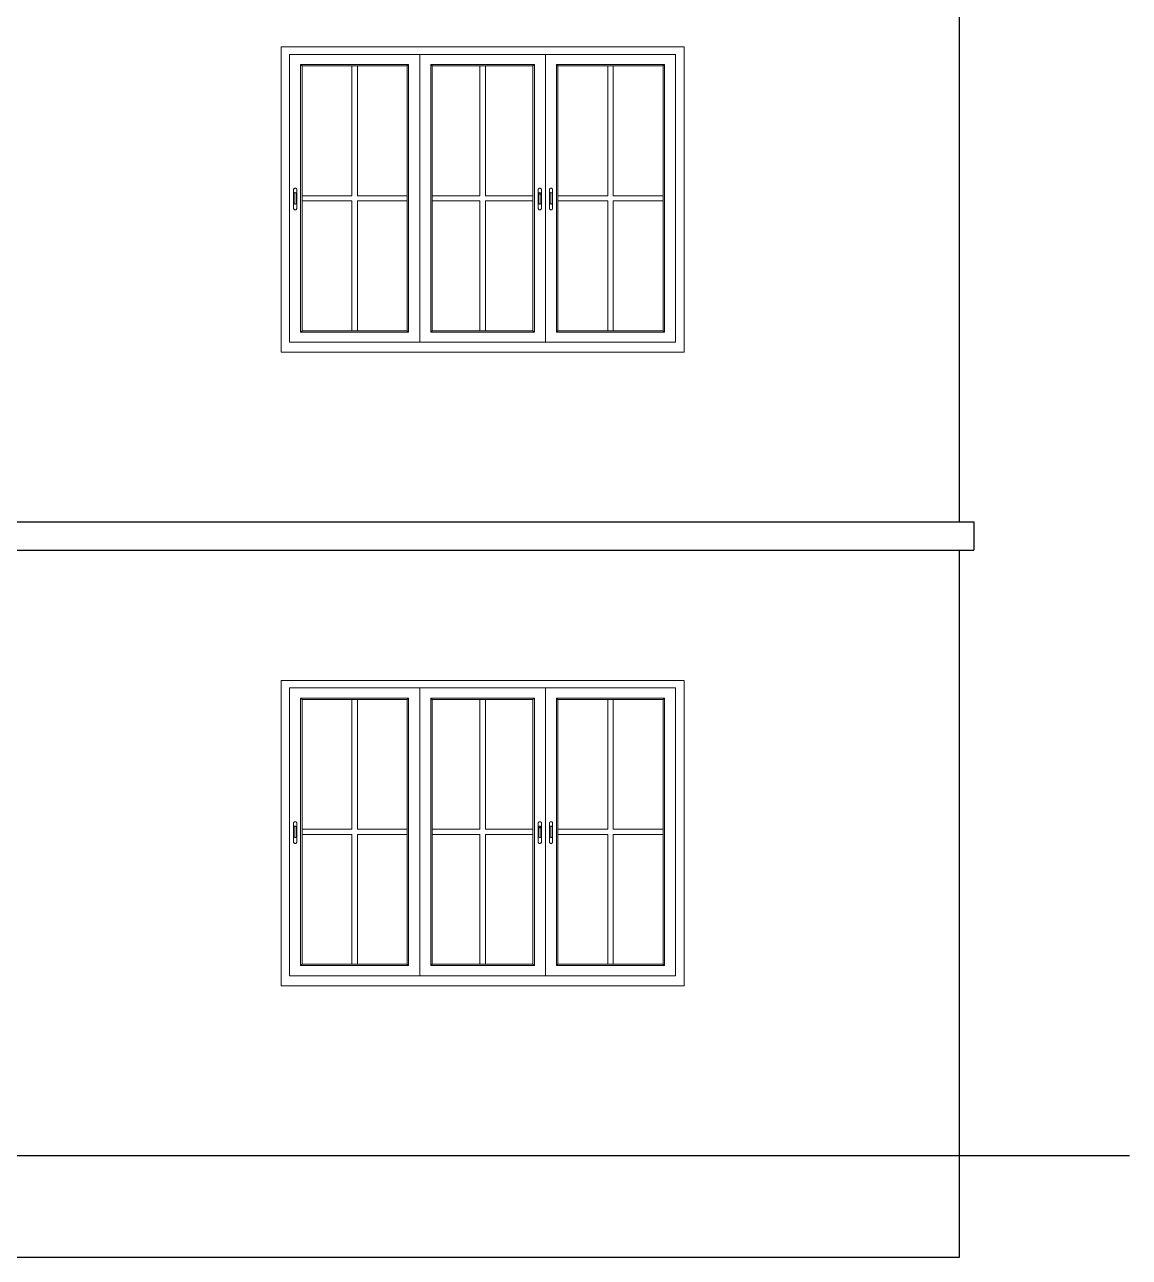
# Model space of a CAD drawing. Header units: inches. Extents: x -5142662 to -4941318, y -3361958 to -3160563.
# Drawn here: x -5005237.2 to -5005042, y -3263154.5 to -3262936.6 of the extents above; entities that cross this region are included whole.
import ezdxf

# ---------------------------------------------------------------- set-up
doc = ezdxf.new("R2010")
doc.units = ezdxf.units.IN
doc.header["$LTSCALE"] = 2
doc.header["$MEASUREMENT"] = 0
doc.layers.get('0').update_dxf_attribs({"linetype": 'CONTINUOUS'})
doc.layers.add('window', color=4, linetype='CONTINUOUS', lineweight=13)

msp = doc.modelspace()

# ---------------------------------------------------------------- linework, layer by layer
at = {"ltscale": 0.5}
for p, q in [((-5005071.99, -3263024.52), (-5005071.99, -3262917.52)), ((-5005403.71, -3263024.52), (-5005069.48, -3263024.52)), ((-5005069.48, -3263024.52), (-5005069.48, -3263029.52)), ((-5005403.71, -3263029.52), (-5005069.48, -3263029.52)), ((-5005071.99, -3263136.52), (-5005071.99, -3263029.52)), ((-5005416.01, -3263136.52), (-5005071.99, -3263136.52)), ((-5005071.99, -3263136.52), (-5005041.99, -3263136.52)), ((-5005071.99, -3263154.52), (-5005071.99, -3263136.52)), ((-5005416.01, -3263154.52), (-5005071.99, -3263154.52))]:
    msp.add_line(p, q, dxfattribs=at)
at = {"layer": 'window'}
for p, q in [((-5005191.91, -3262994.52), (-5005191.91, -3262940.52)), ((-5005120.69, -3262940.52), (-5005191.91, -3262940.52)), ((-5005190.41, -3262992.75), (-5005190.41, -3262941.86)), ((-5005122.19, -3262941.86), (-5005190.41, -3262941.86)), ((-5005167.41, -3262941.86), (-5005167.41, -3262992.75)), ((-5005145.19, -3262941.86), (-5005145.19, -3262992.75)), ((-5005122.19, -3262941.86), (-5005122.19, -3262992.75)), ((-5005120.69, -3262994.52), (-5005120.69, -3262940.52)), ((-5005188.45, -3262990.95), (-5005188.45, -3262943.65)), ((-5005188.45, -3262943.65), (-5005169.38, -3262943.65)), ((-5005188.2, -3262943.88), (-5005188.45, -3262943.65)), ((-5005188.2, -3262990.72), (-5005188.2, -3262943.88)), ((-5005169.62, -3262943.88), (-5005188.2, -3262943.88)), ((-5005179.4, -3262943.88), (-5005179.4, -3262966.85)), ((-5005178.42, -3262943.88), (-5005178.42, -3262966.85)), ((-5005169.62, -3262943.88), (-5005169.38, -3262943.65)), ((-5005169.62, -3262943.88), (-5005169.62, -3262990.72)), ((-5005169.38, -3262943.65), (-5005169.38, -3262990.95)), ((-5005147.15, -3262943.65), (-5005165.45, -3262943.65)), ((-5005165.45, -3262943.65), (-5005165.45, -3262990.95)), ((-5005165.2, -3262943.88), (-5005165.45, -3262943.65)), ((-5005165.2, -3262943.88), (-5005165.2, -3262990.72)), ((-5005165.2, -3262943.88), (-5005147.4, -3262943.88)), ((-5005156.79, -3262943.88), (-5005156.79, -3262966.85)), ((-5005155.81, -3262943.88), (-5005155.81, -3262966.85)), ((-5005147.4, -3262943.88), (-5005147.15, -3262943.65)), ((-5005147.4, -3262990.72), (-5005147.4, -3262943.88)), ((-5005147.15, -3262990.95), (-5005147.15, -3262943.65)), ((-5005143.22, -3262990.95), (-5005143.22, -3262943.65)), ((-5005143.22, -3262943.65), (-5005124.15, -3262943.65)), ((-5005142.98, -3262943.88), (-5005143.22, -3262943.65)), ((-5005142.98, -3262990.72), (-5005142.98, -3262943.88)), ((-5005124.4, -3262943.88), (-5005142.98, -3262943.88)), ((-5005134.18, -3262943.88), (-5005134.18, -3262966.85)), ((-5005133.2, -3262943.88), (-5005133.2, -3262966.85)), ((-5005124.4, -3262943.88), (-5005124.15, -3262943.65)), ((-5005124.4, -3262943.88), (-5005124.4, -3262990.72)), ((-5005124.15, -3262943.65), (-5005124.15, -3262990.95)), ((-5005189.69, -3262965.73), (-5005189.67, -3262965.67)), ((-5005189.69, -3262965.73), (-5005189.68, -3262965.7)), ((-5005189.69, -3262969.12), (-5005189.69, -3262965.73)), ((-5005189.68, -3262965.7), (-5005189.67, -3262965.67)), ((-5005189.67, -3262965.67), (-5005189.66, -3262965.63)), ((-5005189.66, -3262965.63), (-5005189.64, -3262965.6)), ((-5005189.61, -3262965.58), (-5005189.64, -3262965.6)), ((-5005189.58, -3262965.55), (-5005189.61, -3262965.58)), ((-5005189.58, -3262965.55), (-5005189.54, -3262965.54)), ((-5005189.5, -3262965.52), (-5005189.54, -3262965.54)), ((-5005189.46, -3262965.52), (-5005189.5, -3262965.52)), ((-5005189.42, -3262965.51), (-5005189.46, -3262965.52)), ((-5005189.38, -3262965.52), (-5005189.42, -3262965.51)), ((-5005189.38, -3262965.52), (-5005189.33, -3262965.52)), ((-5005189.33, -3262965.52), (-5005189.3, -3262965.54)), ((-5005189.3, -3262965.54), (-5005189.26, -3262965.55)), ((-5005189.26, -3262965.55), (-5005189.23, -3262965.58)), ((-5005189.23, -3262965.58), (-5005189.2, -3262965.6)), ((-5005189.18, -3262965.63), (-5005189.2, -3262965.6)), ((-5005189.16, -3262965.67), (-5005189.18, -3262965.63)), ((-5005189.15, -3262965.7), (-5005189.16, -3262965.67)), ((-5005189.15, -3262965.7), (-5005189.15, -3262965.73)), ((-5005189.15, -3262965.73), (-5005189.15, -3262969.12)), ((-5005146.44, -3262965.67), (-5005146.45, -3262965.7)), ((-5005146.45, -3262965.7), (-5005146.45, -3262965.73)), ((-5005146.45, -3262965.73), (-5005146.45, -3262969.12)), ((-5005146.42, -3262965.63), (-5005146.44, -3262965.67)), ((-5005146.4, -3262965.6), (-5005146.42, -3262965.63)), ((-5005146.37, -3262965.58), (-5005146.4, -3262965.6)), ((-5005146.34, -3262965.55), (-5005146.37, -3262965.58)), ((-5005146.3, -3262965.54), (-5005146.34, -3262965.55)), ((-5005146.27, -3262965.52), (-5005146.3, -3262965.54)), ((-5005146.22, -3262965.52), (-5005146.27, -3262965.52)), ((-5005146.18, -3262965.51), (-5005146.22, -3262965.52)), ((-5005146.14, -3262965.52), (-5005146.18, -3262965.51)), ((-5005146.1, -3262965.52), (-5005146.14, -3262965.52)), ((-5005146.06, -3262965.54), (-5005146.1, -3262965.52)), ((-5005146.02, -3262965.55), (-5005146.06, -3262965.54)), ((-5005145.99, -3262965.58), (-5005146.02, -3262965.55)), ((-5005145.96, -3262965.6), (-5005145.99, -3262965.58)), ((-5005145.94, -3262965.63), (-5005145.96, -3262965.6)), ((-5005145.93, -3262965.67), (-5005145.94, -3262965.63)), ((-5005145.92, -3262965.7), (-5005145.93, -3262965.67)), ((-5005145.91, -3262965.73), (-5005145.93, -3262965.67)), ((-5005145.91, -3262965.73), (-5005145.92, -3262965.7)), ((-5005145.91, -3262969.12), (-5005145.91, -3262965.73)), ((-5005144.46, -3262965.7), (-5005144.45, -3262965.67)), ((-5005144.46, -3262965.73), (-5005144.45, -3262965.67)), ((-5005144.46, -3262965.73), (-5005144.46, -3262965.7)), ((-5005144.46, -3262969.12), (-5005144.46, -3262965.73)), ((-5005144.45, -3262965.67), (-5005144.43, -3262965.63)), ((-5005144.43, -3262965.63), (-5005144.41, -3262965.6)), ((-5005144.38, -3262965.58), (-5005144.41, -3262965.6)), ((-5005144.35, -3262965.55), (-5005144.38, -3262965.58)), ((-5005144.35, -3262965.55), (-5005144.31, -3262965.54)), ((-5005144.27, -3262965.52), (-5005144.31, -3262965.54)), ((-5005144.23, -3262965.52), (-5005144.27, -3262965.52)), ((-5005144.19, -3262965.51), (-5005144.23, -3262965.52)), ((-5005144.15, -3262965.52), (-5005144.19, -3262965.51)), ((-5005144.15, -3262965.52), (-5005144.11, -3262965.52)), ((-5005144.11, -3262965.52), (-5005144.07, -3262965.54)), ((-5005144.07, -3262965.54), (-5005144.03, -3262965.55)), ((-5005144.03, -3262965.55), (-5005144, -3262965.58)), ((-5005144, -3262965.58), (-5005143.97, -3262965.6)), ((-5005143.95, -3262965.63), (-5005143.97, -3262965.6)), ((-5005143.93, -3262965.67), (-5005143.95, -3262965.63)), ((-5005143.92, -3262965.7), (-5005143.93, -3262965.67)), ((-5005143.92, -3262965.7), (-5005143.92, -3262965.73)), ((-5005143.92, -3262965.73), (-5005143.92, -3262969.12)), ((-5005189.59, -3262966.41), (-5005189.6, -3262966.43)), ((-5005189.6, -3262966.43), (-5005189.6, -3262966.45)), ((-5005189.6, -3262966.45), (-5005189.6, -3262968.16)), ((-5005189.6, -3262968.18), (-5005189.6, -3262968.16)), ((-5005189.59, -3262968.2), (-5005189.6, -3262968.18)), ((-5005189.58, -3262966.38), (-5005189.59, -3262966.41)), ((-5005189.58, -3262968.23), (-5005189.59, -3262968.2)), ((-5005189.56, -3262966.36), (-5005189.58, -3262966.38)), ((-5005189.56, -3262968.25), (-5005189.58, -3262968.23)), ((-5005189.55, -3262966.35), (-5005189.56, -3262966.36)), ((-5005189.55, -3262968.26), (-5005189.56, -3262968.25)), ((-5005189.52, -3262966.33), (-5005189.55, -3262966.35)), ((-5005189.52, -3262968.28), (-5005189.55, -3262968.26)), ((-5005189.5, -3262966.32), (-5005189.52, -3262966.33)), ((-5005189.5, -3262968.29), (-5005189.52, -3262968.28)), ((-5005189.47, -3262966.31), (-5005189.5, -3262966.32)), ((-5005189.47, -3262968.3), (-5005189.5, -3262968.29)), ((-5005189.45, -3262966.31), (-5005189.47, -3262966.31)), ((-5005189.45, -3262968.31), (-5005189.47, -3262968.3)), ((-5005189.42, -3262966.3), (-5005189.45, -3262966.31)), ((-5005189.42, -3262968.31), (-5005189.45, -3262968.31)), ((-5005189.39, -3262966.31), (-5005189.42, -3262966.3)), ((-5005189.39, -3262968.31), (-5005189.42, -3262968.31)), ((-5005189.36, -3262966.31), (-5005189.39, -3262966.31)), ((-5005189.36, -3262968.3), (-5005189.39, -3262968.31)), ((-5005189.34, -3262966.32), (-5005189.36, -3262966.31)), ((-5005189.34, -3262968.29), (-5005189.36, -3262968.3)), ((-5005189.31, -3262966.33), (-5005189.34, -3262966.32)), ((-5005189.31, -3262968.28), (-5005189.34, -3262968.29)), ((-5005189.29, -3262966.35), (-5005189.31, -3262966.33)), ((-5005189.29, -3262968.26), (-5005189.31, -3262968.28)), ((-5005189.27, -3262966.36), (-5005189.29, -3262966.35)), ((-5005189.27, -3262968.25), (-5005189.29, -3262968.26)), ((-5005189.26, -3262966.38), (-5005189.27, -3262966.36)), ((-5005189.26, -3262968.23), (-5005189.27, -3262968.25)), ((-5005189.25, -3262966.41), (-5005189.26, -3262966.38)), ((-5005189.25, -3262968.2), (-5005189.26, -3262968.23)), ((-5005189.24, -3262966.43), (-5005189.25, -3262966.41)), ((-5005189.24, -3262968.18), (-5005189.25, -3262968.2)), ((-5005189.24, -3262966.45), (-5005189.24, -3262966.43)), ((-5005189.24, -3262968.16), (-5005189.24, -3262966.45)), ((-5005189.24, -3262968.16), (-5005189.24, -3262968.18)), ((-5005188.2, -3262966.85), (-5005179.4, -3262966.85)), ((-5005188.2, -3262967.75), (-5005179.4, -3262967.75)), ((-5005179.4, -3262967.75), (-5005179.4, -3262990.72)), ((-5005178.42, -3262966.85), (-5005169.62, -3262966.85)), ((-5005178.42, -3262967.75), (-5005169.62, -3262967.75)), ((-5005178.42, -3262967.75), (-5005178.42, -3262990.72)), ((-5005156.79, -3262966.85), (-5005165.2, -3262966.85)), ((-5005156.79, -3262967.75), (-5005165.2, -3262967.75)), ((-5005156.79, -3262967.75), (-5005156.79, -3262990.72)), ((-5005147.4, -3262966.85), (-5005155.81, -3262966.85)), ((-5005155.81, -3262967.75), (-5005155.81, -3262990.72)), ((-5005147.4, -3262967.75), (-5005155.81, -3262967.75)), ((-5005146.36, -3262966.43), (-5005146.35, -3262966.41)), ((-5005146.36, -3262966.45), (-5005146.36, -3262966.43)), ((-5005146.36, -3262966.7), (-5005146.36, -3262966.45)), ((-5005146.36, -3262966.68), (-5005146.35, -3262966.65)), ((-5005146.36, -3262966.7), (-5005146.36, -3262966.68)), ((-5005146.36, -3262968.16), (-5005146.36, -3262966.7)), ((-5005146.36, -3262968.16), (-5005146.36, -3262968.18)), ((-5005146.36, -3262968.18), (-5005146.35, -3262968.2)), ((-5005146.35, -3262966.41), (-5005146.34, -3262966.38)), ((-5005146.35, -3262966.65), (-5005146.34, -3262966.63)), ((-5005146.35, -3262968.2), (-5005146.34, -3262968.23)), ((-5005146.34, -3262966.38), (-5005146.33, -3262966.36)), ((-5005146.34, -3262966.63), (-5005146.33, -3262966.61)), ((-5005146.34, -3262968.23), (-5005146.33, -3262968.25)), ((-5005146.33, -3262966.36), (-5005146.31, -3262966.35)), ((-5005146.33, -3262966.61), (-5005146.31, -3262966.6)), ((-5005146.33, -3262968.25), (-5005146.31, -3262968.26)), ((-5005146.31, -3262966.35), (-5005146.29, -3262966.33)), ((-5005146.31, -3262966.6), (-5005146.29, -3262966.58)), ((-5005146.31, -3262968.26), (-5005146.29, -3262968.28)), ((-5005146.29, -3262966.33), (-5005146.26, -3262966.32)), ((-5005146.29, -3262966.58), (-5005146.26, -3262966.57)), ((-5005146.29, -3262968.28), (-5005146.26, -3262968.29)), ((-5005146.26, -3262966.32), (-5005146.24, -3262966.31)), ((-5005146.26, -3262966.57), (-5005146.24, -3262966.56)), ((-5005146.26, -3262968.29), (-5005146.24, -3262968.3)), ((-5005146.24, -3262966.31), (-5005146.21, -3262966.31)), ((-5005146.24, -3262966.56), (-5005146.21, -3262966.55)), ((-5005146.24, -3262968.3), (-5005146.21, -3262968.31)), ((-5005146.21, -3262966.31), (-5005146.18, -3262966.3)), ((-5005146.21, -3262966.55), (-5005146.18, -3262966.55)), ((-5005146.21, -3262968.31), (-5005146.18, -3262968.31)), ((-5005146.18, -3262966.3), (-5005146.15, -3262966.31)), ((-5005146.18, -3262966.55), (-5005146.15, -3262966.55)), ((-5005146.18, -3262968.31), (-5005146.15, -3262968.31)), ((-5005146.15, -3262966.31), (-5005146.13, -3262966.31)), ((-5005146.15, -3262966.55), (-5005146.13, -3262966.56)), ((-5005146.15, -3262968.31), (-5005146.13, -3262968.3)), ((-5005146.13, -3262966.31), (-5005146.1, -3262966.32)), ((-5005146.13, -3262966.56), (-5005146.1, -3262966.57)), ((-5005146.13, -3262968.3), (-5005146.1, -3262968.29)), ((-5005146.1, -3262966.32), (-5005146.08, -3262966.33)), ((-5005146.1, -3262966.57), (-5005146.08, -3262966.58)), ((-5005146.1, -3262968.29), (-5005146.08, -3262968.28)), ((-5005146.08, -3262966.33), (-5005146.05, -3262966.35)), ((-5005146.08, -3262966.58), (-5005146.05, -3262966.6)), ((-5005146.08, -3262968.28), (-5005146.05, -3262968.26)), ((-5005146.05, -3262966.35), (-5005146.04, -3262966.36)), ((-5005146.05, -3262966.6), (-5005146.04, -3262966.61)), ((-5005146.05, -3262968.26), (-5005146.04, -3262968.25)), ((-5005146.04, -3262966.36), (-5005146.02, -3262966.38)), ((-5005146.04, -3262966.61), (-5005146.02, -3262966.63)), ((-5005146.04, -3262968.25), (-5005146.02, -3262968.23)), ((-5005146.02, -3262966.38), (-5005146.01, -3262966.41)), ((-5005146.02, -3262966.63), (-5005146.01, -3262966.65)), ((-5005146.02, -3262968.23), (-5005146.01, -3262968.2)), ((-5005146.01, -3262966.41), (-5005146, -3262966.43)), ((-5005146.01, -3262966.65), (-5005146, -3262966.68)), ((-5005146.01, -3262968.2), (-5005146, -3262968.18)), ((-5005146, -3262966.43), (-5005146, -3262966.45)), ((-5005146, -3262968.16), (-5005146, -3262966.45)), ((-5005146, -3262966.68), (-5005146, -3262966.7)), ((-5005146, -3262968.18), (-5005146, -3262968.16)), ((-5005144.36, -3262966.41), (-5005144.37, -3262966.43)), ((-5005144.37, -3262966.43), (-5005144.37, -3262966.45)), ((-5005144.37, -3262966.45), (-5005144.37, -3262968.16)), ((-5005144.37, -3262968.18), (-5005144.37, -3262968.16)), ((-5005144.36, -3262968.2), (-5005144.37, -3262968.18)), ((-5005144.35, -3262966.38), (-5005144.36, -3262966.41)), ((-5005144.35, -3262968.23), (-5005144.36, -3262968.2)), ((-5005144.34, -3262966.36), (-5005144.35, -3262966.38)), ((-5005144.34, -3262968.25), (-5005144.35, -3262968.23)), ((-5005144.32, -3262966.35), (-5005144.34, -3262966.36)), ((-5005144.32, -3262968.26), (-5005144.34, -3262968.25)), ((-5005144.3, -3262966.33), (-5005144.32, -3262966.35)), ((-5005144.3, -3262968.28), (-5005144.32, -3262968.26)), ((-5005144.27, -3262966.32), (-5005144.3, -3262966.33)), ((-5005144.27, -3262968.29), (-5005144.3, -3262968.28)), ((-5005144.25, -3262966.31), (-5005144.27, -3262966.32)), ((-5005144.25, -3262968.3), (-5005144.27, -3262968.29)), ((-5005144.22, -3262966.31), (-5005144.25, -3262966.31)), ((-5005144.22, -3262968.31), (-5005144.25, -3262968.3)), ((-5005144.19, -3262966.3), (-5005144.22, -3262966.31)), ((-5005144.19, -3262968.31), (-5005144.22, -3262968.31)), ((-5005144.16, -3262966.31), (-5005144.19, -3262966.3)), ((-5005144.16, -3262968.31), (-5005144.19, -3262968.31)), ((-5005144.14, -3262966.31), (-5005144.16, -3262966.31)), ((-5005144.14, -3262968.3), (-5005144.16, -3262968.31)), ((-5005144.11, -3262966.32), (-5005144.14, -3262966.31)), ((-5005144.11, -3262968.29), (-5005144.14, -3262968.3)), ((-5005144.08, -3262966.33), (-5005144.11, -3262966.32)), ((-5005144.08, -3262968.28), (-5005144.11, -3262968.29)), ((-5005144.06, -3262966.35), (-5005144.08, -3262966.33)), ((-5005144.06, -3262968.26), (-5005144.08, -3262968.28)), ((-5005144.04, -3262966.36), (-5005144.06, -3262966.35)), ((-5005144.04, -3262968.25), (-5005144.06, -3262968.26)), ((-5005144.03, -3262966.38), (-5005144.04, -3262966.36)), ((-5005144.03, -3262968.23), (-5005144.04, -3262968.25)), ((-5005144.02, -3262966.41), (-5005144.03, -3262966.38)), ((-5005144.02, -3262968.2), (-5005144.03, -3262968.23)), ((-5005144.01, -3262966.43), (-5005144.02, -3262966.41)), ((-5005144.01, -3262968.18), (-5005144.02, -3262968.2)), ((-5005144.01, -3262966.45), (-5005144.01, -3262966.43)), ((-5005144.01, -3262968.16), (-5005144.01, -3262966.45)), ((-5005144.01, -3262968.16), (-5005144.01, -3262968.18)), ((-5005142.98, -3262966.85), (-5005134.18, -3262966.85)), ((-5005142.98, -3262967.75), (-5005134.18, -3262967.75)), ((-5005134.18, -3262967.75), (-5005134.18, -3262990.72)), ((-5005133.2, -3262966.85), (-5005124.4, -3262966.85)), ((-5005133.2, -3262967.75), (-5005124.4, -3262967.75)), ((-5005133.2, -3262967.75), (-5005133.2, -3262990.72)), ((-5005189.68, -3262969.16), (-5005189.69, -3262969.12)), ((-5005189.67, -3262969.19), (-5005189.68, -3262969.16)), ((-5005189.67, -3262969.19), (-5005189.66, -3262969.23)), ((-5005189.66, -3262969.23), (-5005189.64, -3262969.25)), ((-5005189.64, -3262969.25), (-5005189.61, -3262969.28)), ((-5005189.58, -3262969.3), (-5005189.61, -3262969.28)), ((-5005189.54, -3262969.32), (-5005189.58, -3262969.3)), ((-5005189.54, -3262969.32), (-5005189.5, -3262969.34)), ((-5005189.46, -3262969.34), (-5005189.5, -3262969.34)), ((-5005189.42, -3262969.35), (-5005189.46, -3262969.34)), ((-5005189.42, -3262969.35), (-5005189.38, -3262969.34)), ((-5005189.38, -3262969.34), (-5005189.33, -3262969.34)), ((-5005189.3, -3262969.32), (-5005189.33, -3262969.34)), ((-5005189.26, -3262969.3), (-5005189.3, -3262969.32)), ((-5005189.26, -3262969.3), (-5005189.23, -3262969.28)), ((-5005189.23, -3262969.28), (-5005189.2, -3262969.25)), ((-5005189.2, -3262969.25), (-5005189.18, -3262969.23)), ((-5005189.16, -3262969.19), (-5005189.18, -3262969.23)), ((-5005189.15, -3262969.12), (-5005189.16, -3262969.19)), ((-5005189.15, -3262969.16), (-5005189.16, -3262969.19)), ((-5005189.15, -3262969.16), (-5005189.15, -3262969.12)), ((-5005146.45, -3262969.16), (-5005146.45, -3262969.12)), ((-5005146.45, -3262969.12), (-5005146.44, -3262969.19)), ((-5005146.45, -3262969.16), (-5005146.44, -3262969.19)), ((-5005146.44, -3262969.19), (-5005146.42, -3262969.23)), ((-5005146.42, -3262969.23), (-5005146.4, -3262969.25)), ((-5005146.4, -3262969.25), (-5005146.37, -3262969.28)), ((-5005146.37, -3262969.28), (-5005146.34, -3262969.3)), ((-5005146.34, -3262969.3), (-5005146.3, -3262969.32)), ((-5005146.3, -3262969.32), (-5005146.27, -3262969.34)), ((-5005146.27, -3262969.34), (-5005146.22, -3262969.34)), ((-5005146.22, -3262969.34), (-5005146.18, -3262969.35)), ((-5005146.18, -3262969.35), (-5005146.14, -3262969.34)), ((-5005146.14, -3262969.34), (-5005146.1, -3262969.34)), ((-5005146.1, -3262969.34), (-5005146.06, -3262969.32)), ((-5005146.06, -3262969.32), (-5005146.02, -3262969.3)), ((-5005146.02, -3262969.3), (-5005145.99, -3262969.28)), ((-5005145.99, -3262969.28), (-5005145.96, -3262969.25)), ((-5005145.96, -3262969.25), (-5005145.94, -3262969.23)), ((-5005145.94, -3262969.23), (-5005145.93, -3262969.19)), ((-5005145.93, -3262969.19), (-5005145.92, -3262969.16)), ((-5005145.92, -3262969.16), (-5005145.91, -3262969.12)), ((-5005144.46, -3262969.16), (-5005144.46, -3262969.12)), ((-5005144.45, -3262969.19), (-5005144.46, -3262969.16)), ((-5005144.45, -3262969.19), (-5005144.43, -3262969.23)), ((-5005144.43, -3262969.23), (-5005144.41, -3262969.25)), ((-5005144.41, -3262969.25), (-5005144.38, -3262969.28)), ((-5005144.35, -3262969.3), (-5005144.38, -3262969.28)), ((-5005144.31, -3262969.32), (-5005144.35, -3262969.3)), ((-5005144.31, -3262969.32), (-5005144.27, -3262969.34)), ((-5005144.23, -3262969.34), (-5005144.27, -3262969.34)), ((-5005144.19, -3262969.35), (-5005144.23, -3262969.34)), ((-5005144.19, -3262969.35), (-5005144.15, -3262969.34)), ((-5005144.15, -3262969.34), (-5005144.11, -3262969.34)), ((-5005144.07, -3262969.32), (-5005144.11, -3262969.34)), ((-5005144.03, -3262969.3), (-5005144.07, -3262969.32)), ((-5005144.03, -3262969.3), (-5005144, -3262969.28)), ((-5005144, -3262969.28), (-5005143.97, -3262969.25)), ((-5005143.97, -3262969.25), (-5005143.95, -3262969.23)), ((-5005143.93, -3262969.19), (-5005143.95, -3262969.23)), ((-5005143.92, -3262969.12), (-5005143.93, -3262969.19)), ((-5005143.92, -3262969.16), (-5005143.93, -3262969.19)), ((-5005143.92, -3262969.16), (-5005143.92, -3262969.12)), ((-5005188.45, -3262990.95), (-5005188.2, -3262990.72)), ((-5005169.38, -3262990.95), (-5005188.45, -3262990.95)), ((-5005169.62, -3262990.72), (-5005188.2, -3262990.72)), ((-5005169.62, -3262990.72), (-5005169.38, -3262990.95)), ((-5005165.2, -3262990.72), (-5005165.45, -3262990.95)), ((-5005165.45, -3262990.95), (-5005147.15, -3262990.95)), ((-5005165.2, -3262990.72), (-5005147.4, -3262990.72)), ((-5005147.15, -3262990.95), (-5005147.4, -3262990.72)), ((-5005143.22, -3262990.95), (-5005142.98, -3262990.72)), ((-5005124.15, -3262990.95), (-5005143.22, -3262990.95)), ((-5005124.4, -3262990.72), (-5005142.98, -3262990.72)), ((-5005124.4, -3262990.72), (-5005124.15, -3262990.95)), ((-5005120.69, -3262994.52), (-5005191.91, -3262994.52)), ((-5005190.41, -3262992.75), (-5005167.41, -3262992.75)), ((-5005145.19, -3262992.75), (-5005167.41, -3262992.75)), ((-5005145.19, -3262992.75), (-5005122.19, -3262992.75)), ((-5005191.91, -3263106.52), (-5005191.91, -3263052.52)), ((-5005120.69, -3263052.52), (-5005191.91, -3263052.52)), ((-5005120.69, -3263106.52), (-5005120.69, -3263052.52)), ((-5005190.41, -3263104.75), (-5005190.41, -3263053.86)), ((-5005122.19, -3263053.86), (-5005190.41, -3263053.86)), ((-5005167.41, -3263053.86), (-5005167.41, -3263104.75)), ((-5005145.19, -3263053.86), (-5005145.19, -3263104.75)), ((-5005122.19, -3263053.86), (-5005122.19, -3263104.75)), ((-5005188.45, -3263102.95), (-5005188.45, -3263055.65)), ((-5005188.45, -3263055.65), (-5005169.38, -3263055.65)), ((-5005188.2, -3263055.88), (-5005188.45, -3263055.65)), ((-5005188.2, -3263102.72), (-5005188.2, -3263055.88)), ((-5005169.62, -3263055.88), (-5005188.2, -3263055.88)), ((-5005179.4, -3263055.88), (-5005179.4, -3263078.85)), ((-5005178.42, -3263055.88), (-5005178.42, -3263078.85)), ((-5005169.62, -3263055.88), (-5005169.38, -3263055.65)), ((-5005169.62, -3263055.88), (-5005169.62, -3263102.72)), ((-5005169.38, -3263055.65), (-5005169.38, -3263102.95)), ((-5005147.15, -3263055.65), (-5005165.45, -3263055.65)), ((-5005165.45, -3263055.65), (-5005165.45, -3263102.95)), ((-5005165.2, -3263055.88), (-5005165.45, -3263055.65)), ((-5005165.2, -3263055.88), (-5005165.2, -3263102.72)), ((-5005165.2, -3263055.88), (-5005147.4, -3263055.88)), ((-5005156.79, -3263055.88), (-5005156.79, -3263078.85)), ((-5005155.81, -3263055.88), (-5005155.81, -3263078.85)), ((-5005147.4, -3263055.88), (-5005147.15, -3263055.65)), ((-5005147.4, -3263102.72), (-5005147.4, -3263055.88)), ((-5005147.15, -3263102.95), (-5005147.15, -3263055.65)), ((-5005143.22, -3263102.95), (-5005143.22, -3263055.65)), ((-5005143.22, -3263055.65), (-5005124.15, -3263055.65)), ((-5005142.98, -3263055.88), (-5005143.22, -3263055.65)), ((-5005142.98, -3263102.72), (-5005142.98, -3263055.88)), ((-5005124.4, -3263055.88), (-5005142.98, -3263055.88)), ((-5005134.18, -3263055.88), (-5005134.18, -3263078.85)), ((-5005133.2, -3263055.88), (-5005133.2, -3263078.85)), ((-5005124.4, -3263055.88), (-5005124.15, -3263055.65)), ((-5005124.4, -3263055.88), (-5005124.4, -3263102.72)), ((-5005124.15, -3263055.65), (-5005124.15, -3263102.95)), ((-5005189.69, -3263077.73), (-5005189.67, -3263077.67)), ((-5005189.69, -3263077.73), (-5005189.68, -3263077.7)), ((-5005189.69, -3263081.12), (-5005189.69, -3263077.73)), ((-5005189.68, -3263077.7), (-5005189.67, -3263077.67)), ((-5005189.67, -3263077.67), (-5005189.66, -3263077.63)), ((-5005189.66, -3263077.63), (-5005189.64, -3263077.6)), ((-5005189.61, -3263077.58), (-5005189.64, -3263077.6)), ((-5005189.58, -3263077.55), (-5005189.61, -3263077.58)), ((-5005189.59, -3263078.41), (-5005189.6, -3263078.43)), ((-5005189.6, -3263078.43), (-5005189.6, -3263078.45)), ((-5005189.6, -3263078.45), (-5005189.6, -3263080.16)), ((-5005189.58, -3263078.38), (-5005189.59, -3263078.41)), ((-5005189.58, -3263077.55), (-5005189.54, -3263077.54)), ((-5005189.56, -3263078.36), (-5005189.58, -3263078.38)), ((-5005189.55, -3263078.35), (-5005189.56, -3263078.36)), ((-5005189.52, -3263078.33), (-5005189.55, -3263078.35)), ((-5005189.5, -3263077.52), (-5005189.54, -3263077.54)), ((-5005189.5, -3263078.32), (-5005189.52, -3263078.33)), ((-5005189.46, -3263077.52), (-5005189.5, -3263077.52)), ((-5005189.47, -3263078.31), (-5005189.5, -3263078.32)), ((-5005189.45, -3263078.31), (-5005189.47, -3263078.31)), ((-5005189.42, -3263077.51), (-5005189.46, -3263077.52)), ((-5005189.42, -3263078.3), (-5005189.45, -3263078.31)), ((-5005189.38, -3263077.52), (-5005189.42, -3263077.51)), ((-5005189.39, -3263078.31), (-5005189.42, -3263078.3)), ((-5005189.36, -3263078.31), (-5005189.39, -3263078.31)), ((-5005189.38, -3263077.52), (-5005189.33, -3263077.52)), ((-5005189.34, -3263078.32), (-5005189.36, -3263078.31)), ((-5005189.31, -3263078.33), (-5005189.34, -3263078.32)), ((-5005189.33, -3263077.52), (-5005189.3, -3263077.54)), ((-5005189.29, -3263078.35), (-5005189.31, -3263078.33)), ((-5005189.3, -3263077.54), (-5005189.26, -3263077.55)), ((-5005189.27, -3263078.36), (-5005189.29, -3263078.35)), ((-5005189.26, -3263078.38), (-5005189.27, -3263078.36)), ((-5005189.26, -3263077.55), (-5005189.23, -3263077.58)), ((-5005189.25, -3263078.41), (-5005189.26, -3263078.38)), ((-5005189.24, -3263078.43), (-5005189.25, -3263078.41)), ((-5005189.24, -3263078.45), (-5005189.24, -3263078.43)), ((-5005189.24, -3263080.16), (-5005189.24, -3263078.45)), ((-5005189.23, -3263077.58), (-5005189.2, -3263077.6)), ((-5005189.18, -3263077.63), (-5005189.2, -3263077.6)), ((-5005189.16, -3263077.67), (-5005189.18, -3263077.63)), ((-5005189.15, -3263077.7), (-5005189.16, -3263077.67)), ((-5005189.15, -3263077.7), (-5005189.15, -3263077.73)), ((-5005189.15, -3263077.73), (-5005189.15, -3263081.12)), ((-5005188.2, -3263078.85), (-5005179.4, -3263078.85)), ((-5005178.42, -3263078.85), (-5005169.62, -3263078.85)), ((-5005156.79, -3263078.85), (-5005165.2, -3263078.85)), ((-5005147.4, -3263078.85), (-5005155.81, -3263078.85)), ((-5005146.44, -3263077.67), (-5005146.45, -3263077.7)), ((-5005146.45, -3263077.7), (-5005146.45, -3263077.73)), ((-5005146.45, -3263077.73), (-5005146.45, -3263081.12)), ((-5005146.42, -3263077.63), (-5005146.44, -3263077.67)), ((-5005146.4, -3263077.6), (-5005146.42, -3263077.63)), ((-5005146.37, -3263077.58), (-5005146.4, -3263077.6)), ((-5005146.34, -3263077.55), (-5005146.37, -3263077.58)), ((-5005146.36, -3263078.43), (-5005146.35, -3263078.41)), ((-5005146.36, -3263078.45), (-5005146.36, -3263078.43)), ((-5005146.36, -3263078.7), (-5005146.36, -3263078.45)), ((-5005146.36, -3263078.68), (-5005146.35, -3263078.65)), ((-5005146.36, -3263078.7), (-5005146.36, -3263078.68)), ((-5005146.36, -3263080.16), (-5005146.36, -3263078.7)), ((-5005146.35, -3263078.41), (-5005146.34, -3263078.38)), ((-5005146.35, -3263078.65), (-5005146.34, -3263078.63)), ((-5005146.3, -3263077.54), (-5005146.34, -3263077.55)), ((-5005146.34, -3263078.38), (-5005146.33, -3263078.36)), ((-5005146.34, -3263078.63), (-5005146.33, -3263078.61)), ((-5005146.33, -3263078.36), (-5005146.31, -3263078.35)), ((-5005146.33, -3263078.61), (-5005146.31, -3263078.6)), ((-5005146.31, -3263078.35), (-5005146.29, -3263078.33)), ((-5005146.31, -3263078.6), (-5005146.29, -3263078.58)), ((-5005146.27, -3263077.52), (-5005146.3, -3263077.54)), ((-5005146.29, -3263078.33), (-5005146.26, -3263078.32)), ((-5005146.29, -3263078.58), (-5005146.26, -3263078.57)), ((-5005146.22, -3263077.52), (-5005146.27, -3263077.52)), ((-5005146.26, -3263078.32), (-5005146.24, -3263078.31)), ((-5005146.26, -3263078.57), (-5005146.24, -3263078.56)), ((-5005146.24, -3263078.31), (-5005146.21, -3263078.31)), ((-5005146.24, -3263078.56), (-5005146.21, -3263078.55)), ((-5005146.18, -3263077.51), (-5005146.22, -3263077.52)), ((-5005146.21, -3263078.31), (-5005146.18, -3263078.3)), ((-5005146.21, -3263078.55), (-5005146.18, -3263078.55)), ((-5005146.14, -3263077.52), (-5005146.18, -3263077.51)), ((-5005146.18, -3263078.3), (-5005146.15, -3263078.31)), ((-5005146.18, -3263078.55), (-5005146.15, -3263078.55)), ((-5005146.15, -3263078.31), (-5005146.13, -3263078.31)), ((-5005146.15, -3263078.55), (-5005146.13, -3263078.56)), ((-5005146.1, -3263077.52), (-5005146.14, -3263077.52)), ((-5005146.13, -3263078.31), (-5005146.1, -3263078.32)), ((-5005146.13, -3263078.56), (-5005146.1, -3263078.57)), ((-5005146.06, -3263077.54), (-5005146.1, -3263077.52)), ((-5005146.1, -3263078.32), (-5005146.08, -3263078.33)), ((-5005146.1, -3263078.57), (-5005146.08, -3263078.58)), ((-5005146.08, -3263078.33), (-5005146.05, -3263078.35)), ((-5005146.08, -3263078.58), (-5005146.05, -3263078.6)), ((-5005146.02, -3263077.55), (-5005146.06, -3263077.54)), ((-5005146.05, -3263078.35), (-5005146.04, -3263078.36)), ((-5005146.05, -3263078.6), (-5005146.04, -3263078.61)), ((-5005146.04, -3263078.36), (-5005146.02, -3263078.38)), ((-5005146.04, -3263078.61), (-5005146.02, -3263078.63)), ((-5005145.99, -3263077.58), (-5005146.02, -3263077.55)), ((-5005146.02, -3263078.38), (-5005146.01, -3263078.41)), ((-5005146.02, -3263078.63), (-5005146.01, -3263078.65)), ((-5005146.01, -3263078.41), (-5005146, -3263078.43)), ((-5005146.01, -3263078.65), (-5005146, -3263078.68)), ((-5005146, -3263078.43), (-5005146, -3263078.45)), ((-5005146, -3263080.16), (-5005146, -3263078.45)), ((-5005146, -3263078.68), (-5005146, -3263078.7)), ((-5005145.96, -3263077.6), (-5005145.99, -3263077.58)), ((-5005145.94, -3263077.63), (-5005145.96, -3263077.6)), ((-5005145.93, -3263077.67), (-5005145.94, -3263077.63)), ((-5005145.92, -3263077.7), (-5005145.93, -3263077.67)), ((-5005145.91, -3263077.73), (-5005145.93, -3263077.67)), ((-5005145.91, -3263077.73), (-5005145.92, -3263077.7)), ((-5005145.91, -3263081.12), (-5005145.91, -3263077.73)), ((-5005144.46, -3263077.7), (-5005144.45, -3263077.67)), ((-5005144.46, -3263077.73), (-5005144.45, -3263077.67)), ((-5005144.46, -3263077.73), (-5005144.46, -3263077.7)), ((-5005144.46, -3263081.12), (-5005144.46, -3263077.73)), ((-5005144.45, -3263077.67), (-5005144.43, -3263077.63)), ((-5005144.43, -3263077.63), (-5005144.41, -3263077.6)), ((-5005144.38, -3263077.58), (-5005144.41, -3263077.6)), ((-5005144.35, -3263077.55), (-5005144.38, -3263077.58)), ((-5005144.36, -3263078.41), (-5005144.37, -3263078.43)), ((-5005144.37, -3263078.43), (-5005144.37, -3263078.45)), ((-5005144.37, -3263078.45), (-5005144.37, -3263080.16)), ((-5005144.35, -3263078.38), (-5005144.36, -3263078.41)), ((-5005144.35, -3263077.55), (-5005144.31, -3263077.54)), ((-5005144.34, -3263078.36), (-5005144.35, -3263078.38)), ((-5005144.32, -3263078.35), (-5005144.34, -3263078.36)), ((-5005144.3, -3263078.33), (-5005144.32, -3263078.35)), ((-5005144.27, -3263077.52), (-5005144.31, -3263077.54)), ((-5005144.27, -3263078.32), (-5005144.3, -3263078.33)), ((-5005144.23, -3263077.52), (-5005144.27, -3263077.52)), ((-5005144.25, -3263078.31), (-5005144.27, -3263078.32)), ((-5005144.22, -3263078.31), (-5005144.25, -3263078.31)), ((-5005144.19, -3263077.51), (-5005144.23, -3263077.52)), ((-5005144.19, -3263078.3), (-5005144.22, -3263078.31)), ((-5005144.15, -3263077.52), (-5005144.19, -3263077.51)), ((-5005144.16, -3263078.31), (-5005144.19, -3263078.3)), ((-5005144.14, -3263078.31), (-5005144.16, -3263078.31)), ((-5005144.15, -3263077.52), (-5005144.11, -3263077.52)), ((-5005144.11, -3263078.32), (-5005144.14, -3263078.31)), ((-5005144.11, -3263077.52), (-5005144.07, -3263077.54)), ((-5005144.08, -3263078.33), (-5005144.11, -3263078.32)), ((-5005144.06, -3263078.35), (-5005144.08, -3263078.33)), ((-5005144.07, -3263077.54), (-5005144.03, -3263077.55)), ((-5005144.04, -3263078.36), (-5005144.06, -3263078.35)), ((-5005144.03, -3263078.38), (-5005144.04, -3263078.36)), ((-5005144.03, -3263077.55), (-5005144, -3263077.58)), ((-5005144.02, -3263078.41), (-5005144.03, -3263078.38)), ((-5005144.01, -3263078.43), (-5005144.02, -3263078.41)), ((-5005144.01, -3263078.45), (-5005144.01, -3263078.43)), ((-5005144.01, -3263080.16), (-5005144.01, -3263078.45)), ((-5005144, -3263077.58), (-5005143.97, -3263077.6)), ((-5005143.95, -3263077.63), (-5005143.97, -3263077.6)), ((-5005143.93, -3263077.67), (-5005143.95, -3263077.63)), ((-5005143.92, -3263077.7), (-5005143.93, -3263077.67)), ((-5005143.92, -3263077.7), (-5005143.92, -3263077.73)), ((-5005143.92, -3263077.73), (-5005143.92, -3263081.12)), ((-5005142.98, -3263078.85), (-5005134.18, -3263078.85)), ((-5005133.2, -3263078.85), (-5005124.4, -3263078.85)), ((-5005189.68, -3263081.16), (-5005189.69, -3263081.12)), ((-5005189.67, -3263081.19), (-5005189.68, -3263081.16)), ((-5005189.67, -3263081.19), (-5005189.66, -3263081.23)), ((-5005189.66, -3263081.23), (-5005189.64, -3263081.25)), ((-5005189.64, -3263081.25), (-5005189.61, -3263081.28)), ((-5005189.58, -3263081.3), (-5005189.61, -3263081.28)), ((-5005189.6, -3263080.18), (-5005189.6, -3263080.16)), ((-5005189.59, -3263080.2), (-5005189.6, -3263080.18)), ((-5005189.58, -3263080.23), (-5005189.59, -3263080.2)), ((-5005189.56, -3263080.25), (-5005189.58, -3263080.23)), ((-5005189.54, -3263081.32), (-5005189.58, -3263081.3)), ((-5005189.55, -3263080.26), (-5005189.56, -3263080.25)), ((-5005189.52, -3263080.28), (-5005189.55, -3263080.26)), ((-5005189.54, -3263081.32), (-5005189.5, -3263081.34)), ((-5005189.5, -3263080.29), (-5005189.52, -3263080.28)), ((-5005189.47, -3263080.3), (-5005189.5, -3263080.29)), ((-5005189.46, -3263081.34), (-5005189.5, -3263081.34)), ((-5005189.45, -3263080.31), (-5005189.47, -3263080.3)), ((-5005189.42, -3263081.35), (-5005189.46, -3263081.34)), ((-5005189.42, -3263080.31), (-5005189.45, -3263080.31)), ((-5005189.39, -3263080.31), (-5005189.42, -3263080.31)), ((-5005189.42, -3263081.35), (-5005189.38, -3263081.34)), ((-5005189.36, -3263080.3), (-5005189.39, -3263080.31)), ((-5005189.38, -3263081.34), (-5005189.33, -3263081.34)), ((-5005189.34, -3263080.29), (-5005189.36, -3263080.3)), ((-5005189.31, -3263080.28), (-5005189.34, -3263080.29)), ((-5005189.3, -3263081.32), (-5005189.33, -3263081.34)), ((-5005189.29, -3263080.26), (-5005189.31, -3263080.28)), ((-5005189.26, -3263081.3), (-5005189.3, -3263081.32)), ((-5005189.27, -3263080.25), (-5005189.29, -3263080.26)), ((-5005189.26, -3263080.23), (-5005189.27, -3263080.25)), ((-5005189.25, -3263080.2), (-5005189.26, -3263080.23)), ((-5005189.26, -3263081.3), (-5005189.23, -3263081.28)), ((-5005189.24, -3263080.18), (-5005189.25, -3263080.2)), ((-5005189.24, -3263080.16), (-5005189.24, -3263080.18)), ((-5005189.23, -3263081.28), (-5005189.2, -3263081.25)), ((-5005189.2, -3263081.25), (-5005189.18, -3263081.23)), ((-5005189.16, -3263081.19), (-5005189.18, -3263081.23)), ((-5005189.15, -3263081.12), (-5005189.16, -3263081.19)), ((-5005189.15, -3263081.16), (-5005189.16, -3263081.19)), ((-5005189.15, -3263081.16), (-5005189.15, -3263081.12)), ((-5005188.2, -3263079.75), (-5005179.4, -3263079.75)), ((-5005179.4, -3263079.75), (-5005179.4, -3263102.72)), ((-5005178.42, -3263079.75), (-5005169.62, -3263079.75)), ((-5005178.42, -3263079.75), (-5005178.42, -3263102.72)), ((-5005156.79, -3263079.75), (-5005165.2, -3263079.75)), ((-5005156.79, -3263079.75), (-5005156.79, -3263102.72)), ((-5005155.81, -3263079.75), (-5005155.81, -3263102.72)), ((-5005147.4, -3263079.75), (-5005155.81, -3263079.75)), ((-5005146.45, -3263081.16), (-5005146.45, -3263081.12)), ((-5005146.45, -3263081.12), (-5005146.44, -3263081.19)), ((-5005146.45, -3263081.16), (-5005146.44, -3263081.19)), ((-5005146.44, -3263081.19), (-5005146.42, -3263081.23)), ((-5005146.42, -3263081.23), (-5005146.4, -3263081.25)), ((-5005146.4, -3263081.25), (-5005146.37, -3263081.28)), ((-5005146.37, -3263081.28), (-5005146.34, -3263081.3)), ((-5005146.36, -3263080.16), (-5005146.36, -3263080.18)), ((-5005146.36, -3263080.18), (-5005146.35, -3263080.2)), ((-5005146.35, -3263080.2), (-5005146.34, -3263080.23)), ((-5005146.34, -3263080.23), (-5005146.33, -3263080.25)), ((-5005146.34, -3263081.3), (-5005146.3, -3263081.32)), ((-5005146.33, -3263080.25), (-5005146.31, -3263080.26)), ((-5005146.31, -3263080.26), (-5005146.29, -3263080.28)), ((-5005146.3, -3263081.32), (-5005146.27, -3263081.34)), ((-5005146.29, -3263080.28), (-5005146.26, -3263080.29)), ((-5005146.27, -3263081.34), (-5005146.22, -3263081.34)), ((-5005146.26, -3263080.29), (-5005146.24, -3263080.3)), ((-5005146.24, -3263080.3), (-5005146.21, -3263080.31)), ((-5005146.22, -3263081.34), (-5005146.18, -3263081.35)), ((-5005146.21, -3263080.31), (-5005146.18, -3263080.31)), ((-5005146.18, -3263080.31), (-5005146.15, -3263080.31)), ((-5005146.18, -3263081.35), (-5005146.14, -3263081.34)), ((-5005146.15, -3263080.31), (-5005146.13, -3263080.3)), ((-5005146.14, -3263081.34), (-5005146.1, -3263081.34)), ((-5005146.13, -3263080.3), (-5005146.1, -3263080.29)), ((-5005146.1, -3263080.29), (-5005146.08, -3263080.28)), ((-5005146.1, -3263081.34), (-5005146.06, -3263081.32)), ((-5005146.08, -3263080.28), (-5005146.05, -3263080.26)), ((-5005146.06, -3263081.32), (-5005146.02, -3263081.3)), ((-5005146.05, -3263080.26), (-5005146.04, -3263080.25)), ((-5005146.04, -3263080.25), (-5005146.02, -3263080.23)), ((-5005146.02, -3263080.23), (-5005146.01, -3263080.2)), ((-5005146.02, -3263081.3), (-5005145.99, -3263081.28)), ((-5005146.01, -3263080.2), (-5005146, -3263080.18)), ((-5005146, -3263080.18), (-5005146, -3263080.16)), ((-5005145.99, -3263081.28), (-5005145.96, -3263081.25)), ((-5005145.96, -3263081.25), (-5005145.94, -3263081.23)), ((-5005145.94, -3263081.23), (-5005145.93, -3263081.19)), ((-5005145.93, -3263081.19), (-5005145.92, -3263081.16)), ((-5005145.92, -3263081.16), (-5005145.91, -3263081.12)), ((-5005144.46, -3263081.16), (-5005144.46, -3263081.12)), ((-5005144.45, -3263081.19), (-5005144.46, -3263081.16)), ((-5005144.45, -3263081.19), (-5005144.43, -3263081.23)), ((-5005144.43, -3263081.23), (-5005144.41, -3263081.25)), ((-5005144.41, -3263081.25), (-5005144.38, -3263081.28)), ((-5005144.35, -3263081.3), (-5005144.38, -3263081.28)), ((-5005144.37, -3263080.18), (-5005144.37, -3263080.16)), ((-5005144.36, -3263080.2), (-5005144.37, -3263080.18)), ((-5005144.35, -3263080.23), (-5005144.36, -3263080.2)), ((-5005144.34, -3263080.25), (-5005144.35, -3263080.23)), ((-5005144.31, -3263081.32), (-5005144.35, -3263081.3)), ((-5005144.32, -3263080.26), (-5005144.34, -3263080.25)), ((-5005144.3, -3263080.28), (-5005144.32, -3263080.26)), ((-5005144.31, -3263081.32), (-5005144.27, -3263081.34)), ((-5005144.27, -3263080.29), (-5005144.3, -3263080.28)), ((-5005144.25, -3263080.3), (-5005144.27, -3263080.29)), ((-5005144.23, -3263081.34), (-5005144.27, -3263081.34)), ((-5005144.22, -3263080.31), (-5005144.25, -3263080.3)), ((-5005144.19, -3263081.35), (-5005144.23, -3263081.34)), ((-5005144.19, -3263080.31), (-5005144.22, -3263080.31)), ((-5005144.16, -3263080.31), (-5005144.19, -3263080.31)), ((-5005144.19, -3263081.35), (-5005144.15, -3263081.34)), ((-5005144.14, -3263080.3), (-5005144.16, -3263080.31)), ((-5005144.15, -3263081.34), (-5005144.11, -3263081.34)), ((-5005144.11, -3263080.29), (-5005144.14, -3263080.3)), ((-5005144.08, -3263080.28), (-5005144.11, -3263080.29)), ((-5005144.07, -3263081.32), (-5005144.11, -3263081.34)), ((-5005144.06, -3263080.26), (-5005144.08, -3263080.28)), ((-5005144.03, -3263081.3), (-5005144.07, -3263081.32)), ((-5005144.04, -3263080.25), (-5005144.06, -3263080.26)), ((-5005144.03, -3263080.23), (-5005144.04, -3263080.25)), ((-5005144.02, -3263080.2), (-5005144.03, -3263080.23)), ((-5005144.03, -3263081.3), (-5005144, -3263081.28)), ((-5005144.01, -3263080.18), (-5005144.02, -3263080.2)), ((-5005144.01, -3263080.16), (-5005144.01, -3263080.18)), ((-5005144, -3263081.28), (-5005143.97, -3263081.25)), ((-5005143.97, -3263081.25), (-5005143.95, -3263081.23)), ((-5005143.93, -3263081.19), (-5005143.95, -3263081.23)), ((-5005143.92, -3263081.12), (-5005143.93, -3263081.19)), ((-5005143.92, -3263081.16), (-5005143.93, -3263081.19)), ((-5005143.92, -3263081.16), (-5005143.92, -3263081.12)), ((-5005142.98, -3263079.75), (-5005134.18, -3263079.75)), ((-5005134.18, -3263079.75), (-5005134.18, -3263102.72)), ((-5005133.2, -3263079.75), (-5005124.4, -3263079.75)), ((-5005133.2, -3263079.75), (-5005133.2, -3263102.72)), ((-5005188.45, -3263102.95), (-5005188.2, -3263102.72)), ((-5005169.38, -3263102.95), (-5005188.45, -3263102.95)), ((-5005169.62, -3263102.72), (-5005188.2, -3263102.72)), ((-5005169.62, -3263102.72), (-5005169.38, -3263102.95)), ((-5005165.2, -3263102.72), (-5005165.45, -3263102.95)), ((-5005165.45, -3263102.95), (-5005147.15, -3263102.95)), ((-5005165.2, -3263102.72), (-5005147.4, -3263102.72)), ((-5005147.15, -3263102.95), (-5005147.4, -3263102.72)), ((-5005143.22, -3263102.95), (-5005142.98, -3263102.72)), ((-5005124.15, -3263102.95), (-5005143.22, -3263102.95)), ((-5005124.4, -3263102.72), (-5005142.98, -3263102.72)), ((-5005124.4, -3263102.72), (-5005124.15, -3263102.95)), ((-5005190.41, -3263104.75), (-5005167.41, -3263104.75)), ((-5005145.19, -3263104.75), (-5005167.41, -3263104.75)), ((-5005145.19, -3263104.75), (-5005122.19, -3263104.75)), ((-5005120.69, -3263106.52), (-5005191.91, -3263106.52))]:
    msp.add_line(p, q, dxfattribs=at)

doc.saveas('drawing.dxf')
